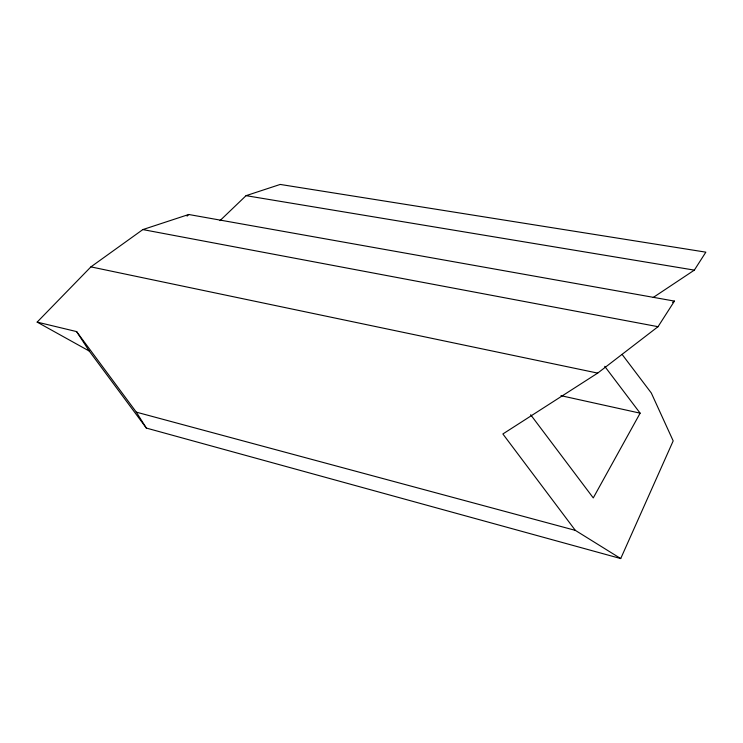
<?xml version="1.0" encoding="UTF-8"?>
<svg xmlns="http://www.w3.org/2000/svg" width="743" height="743" viewBox="0 0 743 743"><rect width="100%" height="100%" fill="white"/><g stroke="black" fill="none" stroke-linecap="round" stroke-linejoin="round"><path stroke-width="1.11" d="M620.721 558.56L575.323 530.363L502.872 433.968L597.697 373.107L658.038 326.688L674.449 301.101L188.731 214.495L142.842 229.578L90.915 266.876L37.15 322.109L76.603 331.592L89.271 351.067L146.352 428.07L620.721 558.56L673.186 440.896L651.295 392.982L622.077 354.383M604.718 366.327L640.132 413.164L593.267 497.912L530.66 414.761M653.227 297.479L694.333 270.127L705.85 252.165L280.213 184.44L246.063 195.66L219.984 220.643M187.078 216.12L188.731 214.495M672.536 302.364L674.449 301.101M246.063 195.66L694.333 270.127M142.842 229.578L658.038 326.688M90.915 266.876L597.697 373.107M560.965 395.675L640.132 413.164M76.603 331.592L136.313 412.142L575.323 530.363M37.15 322.109L89.271 351.067M136.313 412.142L146.352 428.07"/></g></svg>
